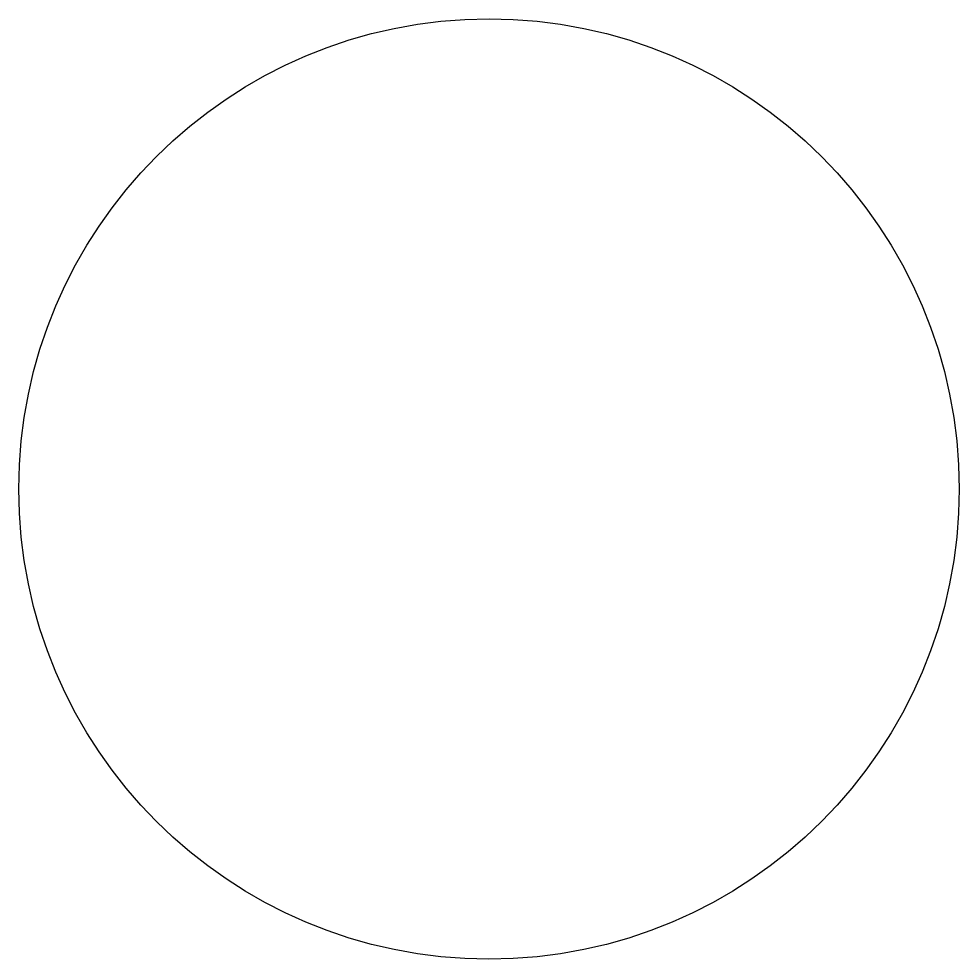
# Model space of a CAD drawing. Header units: millimetres. Extents: x -10 to 10, y -10 to 10.
import ezdxf

# ---------------------------------------------------------------- set-up
doc = ezdxf.new("R2010")
doc.units = ezdxf.units.MM
doc.header["$MEASUREMENT"] = 0
doc.layers.add('Default', color=178, linetype='Continuous', true_color=0x000000)

msp = doc.modelspace()

# ---------------------------------------------------------------- linework, layer by layer
at = {"layer": 'Default'}
msp.add_circle((0, 0), 10, dxfattribs=at)

doc.saveas('drawing.dxf')
